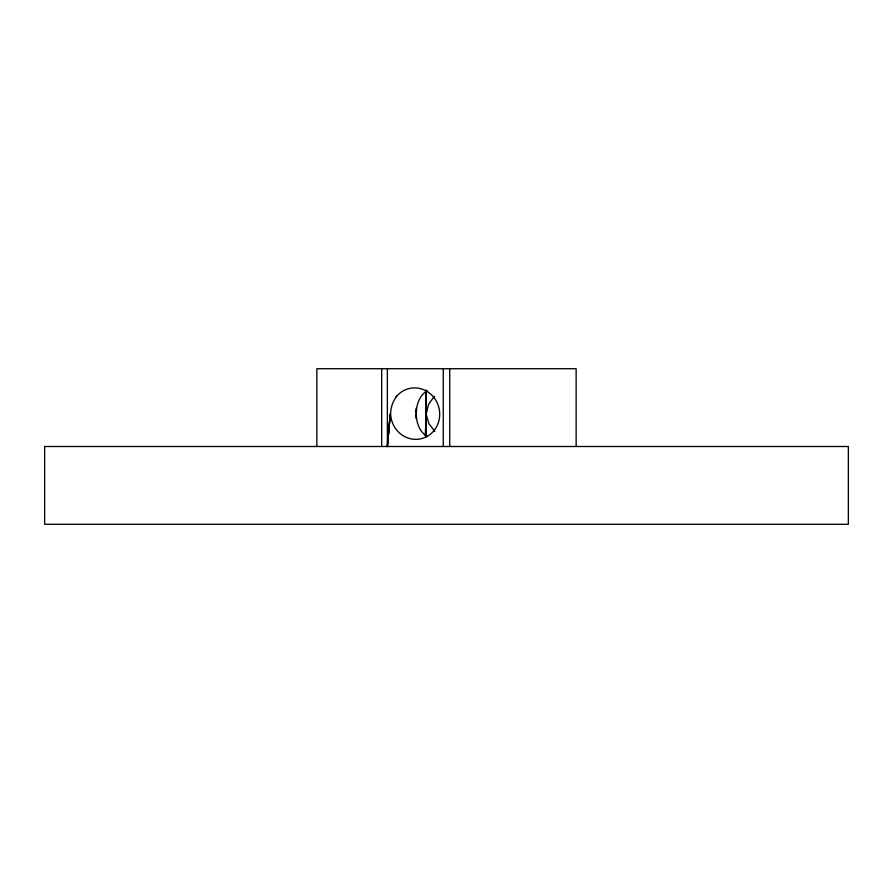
<?xml version="1.0" encoding="UTF-8"?>
<svg xmlns="http://www.w3.org/2000/svg" width="893" height="893" viewBox="0 0 893 893"><rect width="100%" height="100%" fill="white"/><g stroke="black" fill="none" stroke-linecap="round" stroke-linejoin="round"><path stroke-width="1.34" d="M416.305 418.114L416.305 408.827M416.305 418.661L416.294 408.079M426.039 436.755L426.017 390.018M426.084 435.605L426.385 414.062M426.039 391.179L426.385 413.638L425.213 435.55M426.396 412.89L428.551 404.328L434.4 396.291M390.274 414.084L387.361 446.5L390.274 414.084L387.361 446.5L387.361 368.72M395.811 397.072L396.592 396.101M427.211 390.732C420.302 394.829 416.964 402.922 416.451 410.668A16.509 6.854 90 0 0 416.406 412.901M427.39 436.655C420.38 432.592 416.942 424.398 416.451 416.596M434.824 431.397L428.919 423.706L426.441 415.189M426.061 391.38L426.441 412.142M576.141 446.5L576.141 368.72L316.859 368.72L316.859 446.5M449.737 368.72L449.737 446.5M443.263 368.72L443.263 446.5M381.679 368.72L381.679 446.5M416.395 416.618A16.521 6.988 -89.9 0 1 416.294 414.497M390.688 413.638A25.741 23.196 90 0 1 396.034 397.285M396.715 396.224A25.808 24.468 76.6 0 1 435.605 399.897A25.808 24.468 76.6 0 1 422.958 438.229A25.808 24.468 76.6 0 1 390.688 414.508M848.35 446.5L44.65 446.5L44.65 524.28L848.35 524.28L848.35 446.5"/></g></svg>
